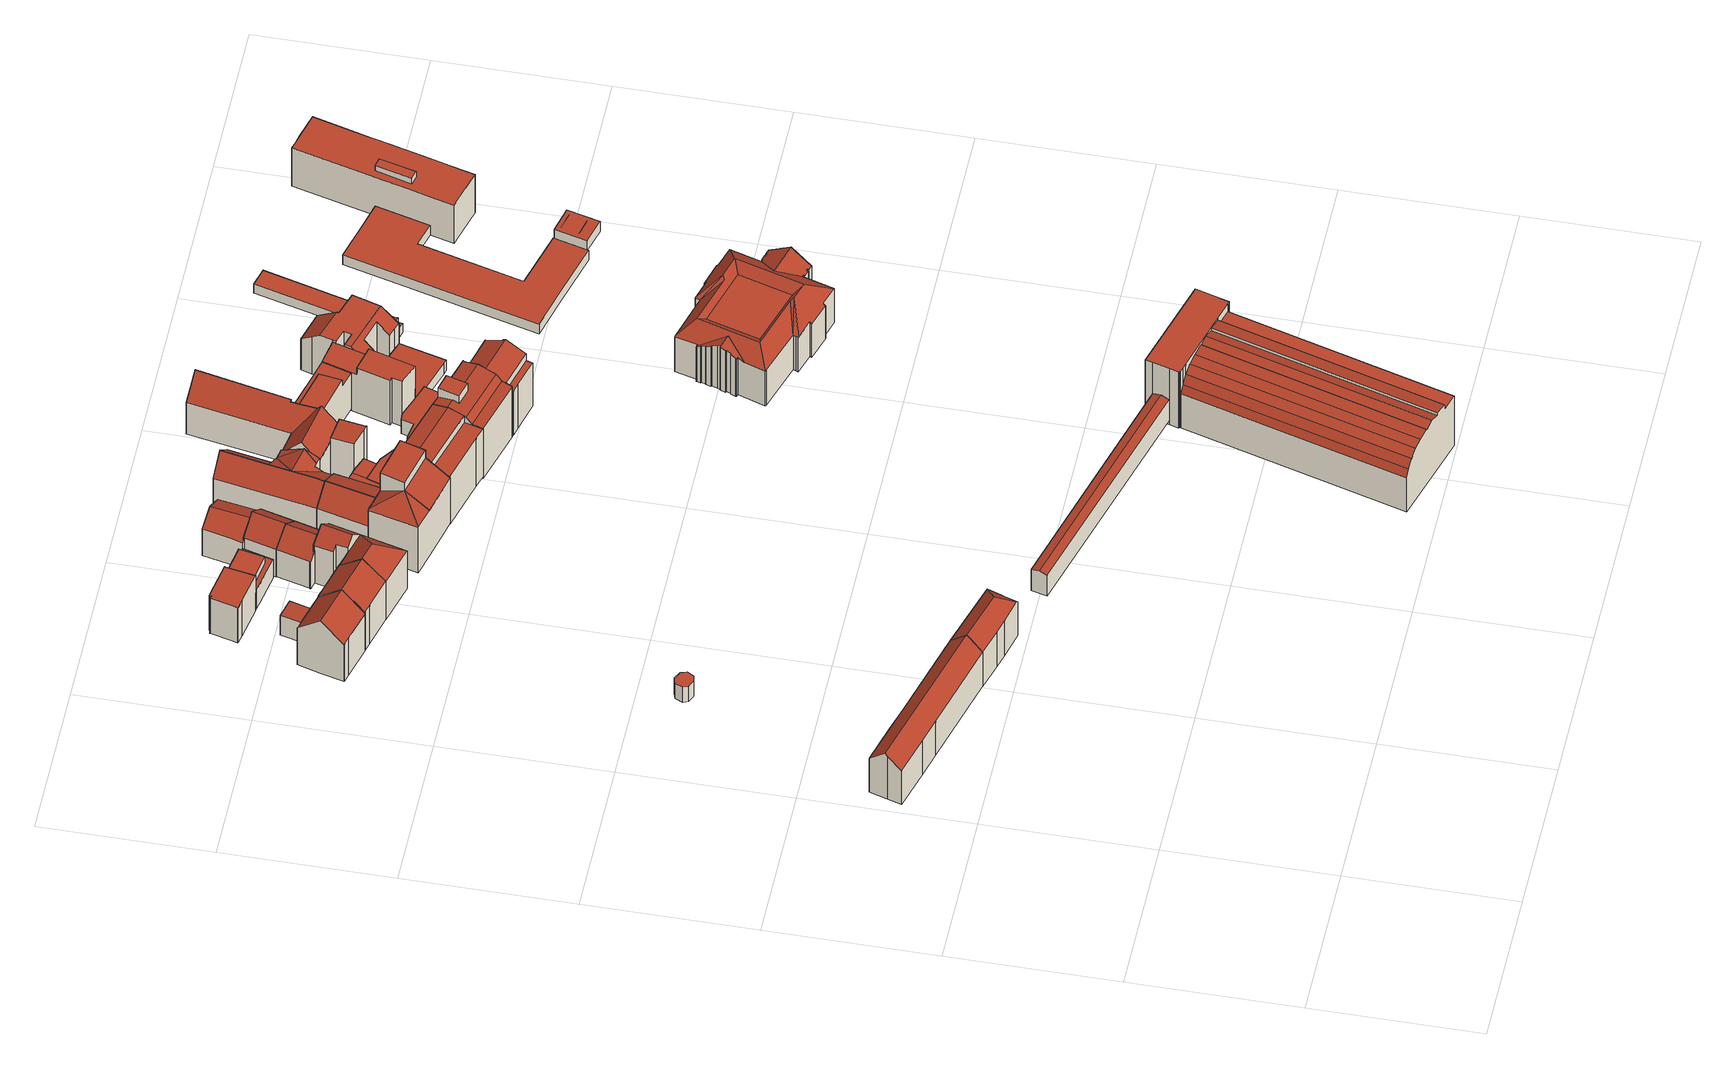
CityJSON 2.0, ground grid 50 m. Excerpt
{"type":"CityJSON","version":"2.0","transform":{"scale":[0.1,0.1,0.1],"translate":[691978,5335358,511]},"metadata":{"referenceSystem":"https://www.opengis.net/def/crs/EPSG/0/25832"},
"CityObjects":{
"building1":{"type":"Building","attributes":{"Gemeindeschluessel":"09162000","HoeheDach":"532.511","HoeheGrund":"514.839","Methode":"2000","NiedrigsteTraufeDesGebaeudes":"527.935","Geometrietyp2DReferenz":"3000","function":"31001_9998","roofType":"3100","measuredHeight":17.67,"storeysAboveGround":3},"geometry":[{"type":"MultiSurface","lod":"2","boundaries":[[[0,1,2,3]],[[4,5,6,7,8]],[[9,10,6,5]],[[4,8,1,0]],[[11,12,13,14]],[[4,0,3,15,13,12,16,17,18,9,5]],[[3,2,19,15]],[[17,20,21,18]],[[7,6,10,21,20,22]],[[17,16,23,22,20]],[[18,21,10,9]],[[23,11,14,19,2,1,8,7,22]],[[23,16,12,11]],[[15,19,14,13]]],"semantics":{"surfaces":[{"type":"WallSurface"},{"type":"GroundSurface"},{"type":"RoofSurface"}],"values":[0,0,0,0,0,1,0,0,2,0,0,2,0,0]}}]},
"building2":{"type":"Building","attributes":{"Gemeindeschluessel":"09162000","HoeheDach":"525.700","HoeheGrund":"519.700","Methode":"3220","NiedrigsteTraufeDesGebaeudes":"525.700","Geometrietyp2DReferenz":"3000","function":"31001_2000","roofType":"9999","measuredHeight":6},"geometry":[{"type":"MultiSurface","lod":"2","boundaries":[[[24,25,26,27]],[[28,29,30,31]],[[25,32,33,26]],[[34,24,27,35]],[[36,28,31,37]],[[28,36,38,32,25,24,34,29]],[[29,34,35,30]],[[32,38,39,33]],[[30,35,27,26,33,39,37,31]],[[38,36,37,39]]],"semantics":{"surfaces":[{"type":"WallSurface"},{"type":"RoofSurface"},{"type":"GroundSurface"}],"values":[0,0,0,0,0,1,0,0,2,0]}}]},
"building3":{"type":"Building","attributes":{"Gemeindeschluessel":"09162000","HoeheDach":"532.420","HoeheGrund":"514.691","Methode":"2000","NiedrigsteTraufeDesGebaeudes":"527.883","Geometrietyp2DReferenz":"3000","function":"31001_9998","roofType":"3200","measuredHeight":17.73,"storeysAboveGround":3},"geometry":[{"type":"MultiSurface","lod":"2","boundaries":[[[40,41,42,43,44,45]],[[46,2,1,47]],[[48,49,41,40,50]],[[45,44,51,52]],[[53,42,41,49]],[[54,55,56,52,51]],[[47,1,56,55]],[[54,51,44,57]],[[58,43,42,53]],[[59,60,2,46]],[[57,44,43,58]],[[48,50,60,59]],[[60,50,40,45,52,56,1,2]],[[48,59,46,47,55,54,57,58,53,49]]],"semantics":{"surfaces":[{"type":"RoofSurface"},{"type":"WallSurface"},{"type":"GroundSurface"}],"values":[0,1,1,0,1,1,1,1,1,1,1,1,0,2]}}]},
"building4":{"type":"Building","attributes":{"Gemeindeschluessel":"09162000","HoeheDach":"534.941","HoeheGrund":"514.320","Methode":"1000","NiedrigsteTraufeDesGebaeudes":"528.736","Geometrietyp2DReferenz":"3000","function":"31001_1000","roofType":"3100","measuredHeight":20.62,"storeysAboveGround":4},"geometry":[{"type":"MultiSurface","lod":"2","boundaries":[[[61,62,63,64,65,66,67]],[[65,68,69,70,71,72,66]],[[64,63,73,74,75,76,68,65]],[[67,66,72,77,78,79]],[[77,72,71,80]],[[81,69,68,76]],[[73,63,62,82]],[[83,70,69,81]],[[80,71,70,83]],[[82,62,61,84]],[[84,61,67,79]],[[75,74,73,82,84,79,78,77,80,83,81,76]]],"semantics":{"surfaces":[{"type":"RoofSurface"},{"type":"WallSurface"},{"type":"GroundSurface"}],"values":[0,0,1,1,1,1,1,1,1,1,1,2]}}]},
"building5":{"type":"Building","attributes":{"Gemeindeschluessel":"09162000","HoeheDach":"522.870","HoeheGrund":"514.610","Methode":"1000","NiedrigsteTraufeDesGebaeudes":"522.321","Geometrietyp2DReferenz":"3000","function":"31001_1000","roofType":"1000","measuredHeight":8.26},"geometry":[{"type":"MultiSurface","lod":"2","boundaries":[[[85,86,87,88]],[[89,90,91,92]],[[93,94,95,96]],[[91,90,87,86,97,95,94]],[[98,97,86,85]],[[93,96,98,85,88,89,92]],[[92,91,94,93]],[[88,87,90,89]],[[96,95,97,98]]],"semantics":{"surfaces":[{"type":"WallSurface"},{"type":"RoofSurface"},{"type":"GroundSurface"}],"values":[0,0,0,1,0,2,0,0,0]}}]},
"building6":{"type":"Building","attributes":{"Gemeindeschluessel":"09162000","HoeheDach":"534.984","HoeheGrund":"514.430","Methode":"1000","NiedrigsteTraufeDesGebaeudes":"529.283","Geometrietyp2DReferenz":"3000","function":"31001_1000","roofType":"3100","measuredHeight":20.55,"storeysAboveGround":4},"geometry":[{"type":"MultiSurface","lod":"2","boundaries":[[[99,100,101,102]],[[103,104,105,106,107,108]],[[109,110,111,112,113,114,115,116,99,102]],[[116,117,100,99]],[[115,118,117,116]],[[105,110,109,102,101,106]],[[106,101,100,117,118,107]],[[110,105,104,111]],[[108,107,118,115,114,113]],[[112,111,104,103,108,113]]],"semantics":{"surfaces":[{"type":"WallSurface"},{"type":"RoofSurface"},{"type":"GroundSurface"}],"values":[0,1,2,0,0,0,1,0,0,0]}}]},
"building7":{"type":"Building","attributes":{"Gemeindeschluessel":"09162000","HoeheDach":"528.270","HoeheGrund":"514.640","Methode":"1000","NiedrigsteTraufeDesGebaeudes":"528.270","Geometrietyp2DReferenz":"3000","function":"31001_1000","roofType":"1000","measuredHeight":13.63},"geometry":[{"type":"MultiSurface","lod":"2","boundaries":[[[119,120,121,122]],[[123,124,125,126]],[[127,128,125,124,129,121,120,130,131,132,133,134]],[[135,128,127,136]],[[137,130,120,119]],[[134,133,132,138,139,140]],[[141,131,130,137]],[[126,125,128,135]],[[122,121,129,142]],[[123,126,135,136,140,139,138,141,137,119,122,142]],[[138,132,131,141]],[[142,129,124,123]],[[136,127,134,140]]],"semantics":{"surfaces":[{"type":"WallSurface"},{"type":"RoofSurface"},{"type":"GroundSurface"}],"values":[0,0,1,0,0,0,0,0,0,2,0,0,0]}}]},
"building8":{"type":"Building","attributes":{"Gemeindeschluessel":"09162000","HoeheDach":"535.090","HoeheGrund":"514.280","Methode":"2000","NiedrigsteTraufeDesGebaeudes":"528.778","Geometrietyp2DReferenz":"3000","function":"31001_1000","roofType":"3200","measuredHeight":20.81,"storeysAboveGround":4},"geometry":[{"type":"MultiSurface","lod":"2","boundaries":[[[143,144,145,146,147,148]],[[149,150,151,152]],[[153,154,155,156]],[[154,157,158]],[[159,160,161,162,163,164,165,166]],[[167,147,146,160,159,166,151,150]],[[152,151,166,165]],[[153,168,169,162,161,145,144,157,154]],[[155,170,171,172,173,156]],[[169,168,153,156,173,172,174,175,176,149,152,165,164,163,162]],[[158,157,144,143,148,177,171,170]],[[145,161,160,146]],[[177,148,147,167,176,175,174]],[[172,171,177,174]],[[154,158,170,155]],[[176,167,150,149]]],"semantics":{"surfaces":[{"type":"WallSurface"},{"type":"RoofSurface"},{"type":"GroundSurface"}],"values":[0,0,0,1,0,1,0,0,0,2,1,1,0,0,1,0]}}]},
"building9":{"type":"Building","attributes":{"Gemeindeschluessel":"09162000","HoeheDach":"524.606","HoeheGrund":"514.760","Methode":"2000","NiedrigsteTraufeDesGebaeudes":"522.100","Geometrietyp2DReferenz":"3000","function":"31001_1000","roofType":"1000","measuredHeight":9.85},"geometry":[{"type":"MultiSurface","lod":"2","boundaries":[[[178,179,180,181]],[[182,183,184,185]],[[186,187,188,189,190,191,192,193,194]],[[180,195,196,197,198,199,181]],[[184,183,200,201,187,186,194,202,197,196]],[[203,204,205,206,207,208,179,178]],[[205,209,190,189,210,206]],[[185,184,196,195]],[[209,205,204,203,178,181,199,198,211,193,192,191,190]],[[198,197,202,211]],[[211,202,194,193]],[[212,200,183,182]],[[212,213,188,187,201,200]],[[179,208,207,206,210,189,188,213,212,182,185,195,180]]],"semantics":{"surfaces":[{"type":"WallSurface"},{"type":"RoofSurface"},{"type":"GroundSurface"}],"values":[0,0,0,0,1,0,0,0,2,0,0,0,0,1]}}]},
"building10":{"type":"Building","attributes":{"Gemeindeschluessel":"09162000","HoeheDach":"529.625","HoeheGrund":"514.350","Methode":"1000","NiedrigsteTraufeDesGebaeudes":"525.000","Geometrietyp2DReferenz":"3000","function":"31001_1000","roofType":"3100","measuredHeight":15.28,"storeysAboveGround":3},"geometry":[{"type":"MultiSurface","lod":"2","boundaries":[[[214,215,216,217,218,219]],[[220,221,222,215,214,223]],[[224,225,216,215,222,221]],[[226,227,219,218]],[[228,229,230,223,214,219,227,231,232]],[[233,234,235,230,229,228]],[[225,224,236,237,235,234,233,238,239,226,218,217,216]],[[232,231,227,226,239,238]],[[237,236,224,221,220,223,230,235]],[[233,228,232,238]]],"semantics":{"surfaces":[{"type":"WallSurface"},{"type":"RoofSurface"},{"type":"GroundSurface"}],"values":[0,1,0,0,1,0,2,0,0,0]}}]},
"building11":{"type":"Building","attributes":{"Gemeindeschluessel":"09162000","HoeheDach":"522.160","HoeheGrund":"513.426","Methode":"2000","NiedrigsteTraufeDesGebaeudes":"521.540","Geometrietyp2DReferenz":"3000","function":"51009_1610","roofType":"3100","measuredHeight":8.73},"geometry":[{"type":"MultiSurface","lod":"2","boundaries":[[[240,241,242,243]],[[240,244,245,241]],[[246,247,242,241,245]],[[244,248,246,245]],[[249,247,246,248]],[[249,248,244,240,243]],[[249,243,242,247]]],"semantics":{"surfaces":[{"type":"RoofSurface"},{"type":"WallSurface"},{"type":"GroundSurface"}],"values":[0,0,1,1,2,1,1]}}]},
"building12":{"type":"Building","attributes":{"Gemeindeschluessel":"09162000","HoeheDach":"529.668","HoeheGrund":"514.230","Methode":"1000","NiedrigsteTraufeDesGebaeudes":"524.976","Geometrietyp2DReferenz":"3000","function":"31001_1000","roofType":"3100","measuredHeight":15.44,"storeysAboveGround":3},"geometry":[{"type":"MultiSurface","lod":"2","boundaries":[[[250,251,252,253,254,255,256,257]],[[258,251,250,257,259,219]],[[260,259,257,256]],[[261,262,263,264,260,256,255,254,253]],[[215,265,252,251,258]],[[264,219,259,260]],[[262,261,253,252,265,215]],[[263,262,215,258,219,264]]],"semantics":{"surfaces":[{"type":"WallSurface"},{"type":"RoofSurface"},{"type":"GroundSurface"}],"values":[0,1,0,2,1,0,0,0]}}]},
"building13":{"type":"Building","attributes":{"Gemeindeschluessel":"09162000","HoeheDach":"538.670","HoeheGrund":"513.910","Methode":"2000","NiedrigsteTraufeDesGebaeudes":"531.363","Geometrietyp2DReferenz":"3000","function":"31001_9998","roofType":"1000","measuredHeight":24.76,"storeysAboveGround":5},"geometry":[{"type":"MultiSurface","lod":"2","boundaries":[[[266,267,268,269,270,271,272,273,274]],[[275,276,277,278,275,279]],[[280,268,267,266,275,279]],[[281,282,269,268,280,279,283,284]],[[275,285,286,287,283]],[[283,287,286,288,289,284]],[[271,270,269,282,281,284,289,288,290,291,292,293,294,272]],[[294,295,273,272]],[[274,273,295,277,276]],[[296,278,277,295,294,293,292,291,297]],[[279,275,283]],[[266,274,276,275]],[[285,297,291,290,288,286]],[[275,278,296,297,285]]],"semantics":{"surfaces":[{"type":"WallSurface"},{"type":"RoofSurface"},{"type":"GroundSurface"}],"values":[0,0,1,0,1,0,2,0,1,0,1,0,0,1]}}]},
"building14":{"type":"Building","attributes":{"Gemeindeschluessel":"09162000","HoeheDach":"527.450","HoeheGrund":"514.110","Methode":"1000","NiedrigsteTraufeDesGebaeudes":"524.095","Geometrietyp2DReferenz":"3000","function":"31001_9998","roofType":"3100","measuredHeight":13.34,"storeysAboveGround":2},"geometry":[{"type":"MultiSurface","lod":"2","boundaries":[[[298,299,300,301]],[[302,303,304,305,306,307,308,309,310,311,312,298,301]],[[303,302,301,300,313,314]],[[315,316,317,318,319,320,321,322]],[[305,304,303,314,323,318,317,306]],[[319,299,298,312,311,320]],[[322,321,320,311,310,309]],[[308,307,316,315,322,309]],[[306,317,316,307]],[[323,314,313,300,299,319,318]]],"semantics":{"surfaces":[{"type":"WallSurface"},{"type":"GroundSurface"},{"type":"RoofSurface"}],"values":[0,1,0,2,0,0,0,0,0,2]}}]},
"building15":{"type":"Building","attributes":{"Gemeindeschluessel":"09162000","HoeheDach":"530.487","HoeheGrund":"514.180","Methode":"2000","NiedrigsteTraufeDesGebaeudes":"524.573","Geometrietyp2DReferenz":"3000","function":"31001_9998","roofType":"2100","measuredHeight":16.31},"geometry":[{"type":"MultiSurface","lod":"2","boundaries":[[[324,325,326,327]],[[328,329,325,324,330,331,332]],[[333,334,332,331]],[[335,336,337,338,339,340,341,334,333]],[[342,343,338,337]],[[341,340,329,328]],[[341,328,332,334]],[[327,326,343,342]],[[342,337,336,335,333,331,330,324,327]],[[339,338,343,326,325,329,340]]],"semantics":{"surfaces":[{"type":"WallSurface"},{"type":"RoofSurface"},{"type":"GroundSurface"}],"values":[0,0,0,0,0,0,1,0,2,1]}}]},
"building16":{"type":"Building","attributes":{"Gemeindeschluessel":"09162000","HoeheDach":"518.131","HoeheGrund":"514.030","Methode":"1000","NiedrigsteTraufeDesGebaeudes":"518.131","Geometrietyp2DReferenz":"3000","function":"31001_2000","roofType":"1000","measuredHeight":4.1},"geometry":[{"type":"MultiSurface","lod":"2","boundaries":[[[344,345,346,347]],[[348,349,350,351,352,353]],[[347,346,354,355]],[[356,357,358,359]],[[353,352,351,360,361,362,354,346,345,363,358,357]],[[364,360,351,350]],[[350,349,348,356,359,365,344,347,355,366,367,364]],[[361,360,364,367,366,362]],[[348,353,357,356]],[[365,363,345,344]],[[355,354,362,366]],[[359,358,363,365]]],"semantics":{"surfaces":[{"type":"WallSurface"},{"type":"RoofSurface"},{"type":"GroundSurface"}],"values":[0,0,0,0,1,0,2,0,0,0,0,0]}}]},
"building17":{"type":"Building","attributes":{"Gemeindeschluessel":"09162000","HoeheDach":"530.470","HoeheGrund":"514.110","Methode":"2000","NiedrigsteTraufeDesGebaeudes":"524.597","Geometrietyp2DReferenz":"3000","function":"31001_9998","roofType":"2100","measuredHeight":16.36,"storeysAboveGround":3},"geometry":[{"type":"MultiSurface","lod":"2","boundaries":[[[368,369,370,371,372,373]],[[374,375,376,377,378,379,380,381]],[[382,383,384,369,368,373,385,386,387,388,389,390,391,392,393,394,395,396,397,398,399,400,401]],[[370,402,371]],[[403,404,405,379]],[[398,397,396,406,407,404,403]],[[402,370,369,384,383,382,401,408,409,410]],[[381,380,379,405,411,412,413,414,415,416]],[[416,415,414,413,412,417,418,419,420]],[[388,375,374,389]],[[378,372,371,402,410,421,379]],[[422,423,408,401,400,399,398,403]],[[412,411,406,396,395,394,417]],[[387,386,385,373,372,378,377,376]],[[405,404,407]],[[407,406,411,405]],[[420,419,418,417,394,393,392,391]],[[421,410,409,423,422,403,379]],[[387,376,375,388]],[[409,408,423]],[[390,389,374,381,416,420,391]]],"semantics":{"surfaces":[{"type":"WallSurface"},{"type":"RoofSurface"},{"type":"GroundSurface"}],"values":[0,1,2,1,1,0,0,0,1,0,1,0,0,0,0,1,0,1,0,1,0]}}]},
"building18":{"type":"Building","attributes":{"Gemeindeschluessel":"09162000","HoeheDach":"535.758","HoeheGrund":"513.620","Methode":"2000","NiedrigsteTraufeDesGebaeudes":"532.270","Geometrietyp2DReferenz":"3000","function":"31001_9998","roofType":"3100","measuredHeight":22.14,"storeysAboveGround":5},"geometry":[{"type":"MultiSurface","lod":"2","boundaries":[[[424,425,426,427,428]],[[429,425,424,430]],[[431,432,433,434]],[[435,436,429,430,437,438,439,440,441,442,443]],[[426,425,429,436,435,443,444,432,431]],[[430,424,428,437]],[[426,431,434,427]],[[428,427,434,433,445,440,439,438,437]],[[432,444,446,447,445,433]],[[442,446,444,443]],[[440,445,447,441]],[[441,447,446,442]]],"semantics":{"surfaces":[{"type":"RoofSurface"},{"type":"WallSurface"},{"type":"GroundSurface"}],"values":[0,1,0,2,1,1,1,1,0,1,1,1]}}]},
"building19":{"type":"Building","attributes":{"Gemeindeschluessel":"09162000","HoeheDach":"533.840","HoeheGrund":"511.780","Methode":"2000","NiedrigsteTraufeDesGebaeudes":"525.031","Geometrietyp2DReferenz":"3000","function":"31001_3000","roofType":"3100","measuredHeight":22.06,"storeysAboveGround":5},"geometry":[{"type":"MultiSurface","lod":"2","boundaries":[[[448,449,450,451]],[[452,453,454,455]],[[456,457,458,459]],[[455,454,460,461]],[[462,463,464,465]],[[460,466,467,468]],[[469,454,453,470,471,472,473]],[[451,450,474,475]],[[476,477,478,479,480,481]],[[461,460,468,482,483]],[[478,477,465,464]],[[477,476,484,485,486,487,488,448,451,475,489,462,465]],[[490,457,456,491]],[[454,469,466,460]],[[492,458,473]],[[493,489,475,474]],[[488,494,449,448]],[[472,471,495,496]],[[493,474,450,449,494,497,498,467,466,469,473,458,499,479,478,464,463]],[[500,459,458,492]],[[457,499,458]],[[486,498,497,487]],[[481,480,490,491]],[[489,493,463,462]],[[480,479,499,457,490]],[[501,470,453,452]],[[476,481,491,456,459,500,502,496,495,501,452,455,461,483,484]],[[484,483,482,485]],[[500,492,473,502]],[[487,497,494,488]],[[495,471,470,501]],[[486,485,482,468,467,498]],[[502,473,472,496]]],"semantics":{"surfaces":[{"type":"WallSurface"},{"type":"RoofSurface"},{"type":"GroundSurface"}],"values":[0,1,1,1,0,0,0,0,0,1,0,2,0,0,0,0,0,0,1,0,0,0,1,0,0,1,0,0,1,0,1,0,1]}}]},
"building20":{"type":"Building","attributes":{"Gemeindeschluessel":"09162000","HoeheDach":"518.240","HoeheGrund":"513.540","Methode":"1000","NiedrigsteTraufeDesGebaeudes":"518.240","Geometrietyp2DReferenz":"3000","function":"31001_2000","roofType":"1000","measuredHeight":4.7},"geometry":[{"type":"MultiSurface","lod":"2","boundaries":[[[503,504,505,506]],[[506,505,507,508]],[[509,510,511,512,513,503,506,508,514]],[[510,509,514,515,516,517]],[[512,518,519,513]],[[508,507,515,514]],[[511,510,517,520,518,512]],[[513,519,504,503]],[[518,520,517,516,515,507,505,504,519]]],"semantics":{"surfaces":[{"type":"WallSurface"},{"type":"GroundSurface"},{"type":"RoofSurface"}],"values":[0,0,1,0,0,0,0,0,2]}}]},
"building21":{"type":"Building","attributes":{"Gemeindeschluessel":"09162000","HoeheDach":"518.140","HoeheGrund":"513.920","Methode":"2000","NiedrigsteTraufeDesGebaeudes":"518.140","Geometrietyp2DReferenz":"3000","function":"31001_2000","roofType":"1000","measuredHeight":4.22},"geometry":[{"type":"MultiSurface","lod":"2","boundaries":[[[521,522,523,524]],[[351,525,360,526,527,528]],[[529,530,528,527,526,521,524]],[[531,532,523,522,360,525,351]],[[526,360,522,521]],[[524,523,532,529]],[[530,529,532,531,351,528]]],"semantics":{"surfaces":[{"type":"WallSurface"},{"type":"GroundSurface"},{"type":"RoofSurface"}],"values":[0,0,1,2,0,0,0]}}]},
"building22":{"type":"Building","attributes":{"Gemeindeschluessel":"09162000","HoeheDach":"529.278","HoeheGrund":"513.910","Methode":"1000","NiedrigsteTraufeDesGebaeudes":"528.171","Geometrietyp2DReferenz":"3000","function":"31001_2000","roofType":"1000","measuredHeight":15.37},"geometry":[{"type":"MultiSurface","lod":"2","boundaries":[[[521,533,534,535]],[[535,534,536,537]],[[538,539,524,540,521,535,537]],[[539,538,537,536,541,542]],[[540,524,543,544,533,521]],[[539,542,543,524]],[[544,543,542,541,536,534,533]]],"semantics":{"surfaces":[{"type":"WallSurface"},{"type":"GroundSurface"},{"type":"RoofSurface"}],"values":[0,0,1,0,0,0,2]}}]},
"building23":{"type":"Building","attributes":{"Gemeindeschluessel":"09162000","HoeheDach":"538.254","HoeheGrund":"512.777","Methode":"2000","NiedrigsteTraufeDesGebaeudes":"532.291","Geometrietyp2DReferenz":"3000","function":"31001_9998","roofType":"2100","measuredHeight":25.48,"storeysAboveGround":5},"geometry":[{"type":"MultiSurface","lod":"2","boundaries":[[[545,546,547,548]],[[549,550,551,552,553,554,555,556,557]],[[558,559,560,561]],[[558,561,562,563,564,545,548,565,566]],[[556,567,568,557]],[[549,557,568,563,562]],[[551,569,570,552]],[[552,570,425,553]],[[555,571,567,556]],[[550,572,569,551]],[[565,573,574,566]],[[575,576,547,546]],[[550,549,562,561,560,572]],[[570,569,572,560,559,425]],[[547,576,573,565,548]],[[555,554,574,573,576,575,577,571]],[[554,553,425,559,558,566,574]],[[575,546,545,564,577]],[[563,568,567,571,577,564]]],"semantics":{"surfaces":[{"type":"WallSurface"},{"type":"GroundSurface"},{"type":"RoofSurface"}],"values":[0,1,2,2,0,0,0,0,0,0,2,2,0,2,0,0,0,0,2]}}]},
"building24":{"type":"Building","attributes":{"Gemeindeschluessel":"09162000","HoeheDach":"532.630","HoeheGrund":"513.710","Methode":"2000","NiedrigsteTraufeDesGebaeudes":"525.745","Geometrietyp2DReferenz":"3000","function":"31001_1000","roofType":"2100","measuredHeight":18.92,"storeysAboveGround":5},"geometry":[{"type":"MultiSurface","lod":"2","boundaries":[[[578,579,580,581]],[[582,583,584,585,586,587]],[[588,589,584,583,590]],[[591,592,579,578]],[[593,594,592,591]],[[582,595,596,597,590,583]],[[598,587,586,599]],[[597,600,588,590]],[[598,601,602,595,582,587]],[[603,604,581,580]],[[604,603,602,601]],[[604,601,598,599,605,589,588,600,606,593,591,578,581]],[[606,607,594,593]],[[603,580,579,592,594,607,596,595,602]],[[599,586,585,605]],[[607,606,600,597,596]],[[584,589,605,585]]],"semantics":{"surfaces":[{"type":"WallSurface"},{"type":"RoofSurface"},{"type":"GroundSurface"}],"values":[0,1,0,0,0,1,0,0,0,0,0,2,0,1,0,0,0]}}]},
"building25":{"type":"Building","attributes":{"Gemeindeschluessel":"09162000","HoeheDach":"518.310","HoeheGrund":"512.795","Methode":"2000","NiedrigsteTraufeDesGebaeudes":"518.310","Geometrietyp2DReferenz":"3000","function":"31001_2000","roofType":"1000","measuredHeight":5.51,"storeysAboveGround":1},"geometry":[{"type":"MultiSurface","lod":"2","boundaries":[[[608,609,610,611,612,613,614,615]],[[616,610,609,617]],[[618,613,612,619]],[[554,615,614,620]],[[555,608,615,554]],[[620,614,613,618]],[[619,612,611,621]],[[621,611,610,616]],[[617,609,608,555]],[[554,620,618,619,621,616,617,555]]],"semantics":{"surfaces":[{"type":"RoofSurface"},{"type":"WallSurface"},{"type":"GroundSurface"}],"values":[0,1,1,1,1,1,1,1,1,2]}}]},
"building26":{"type":"Building","attributes":{"Gemeindeschluessel":"09162000","HoeheDach":"530.835","HoeheGrund":"514.110","Methode":"2000","NiedrigsteTraufeDesGebaeudes":"528.080","Geometrietyp2DReferenz":"3000","function":"31001_9998","roofType":"1000","measuredHeight":16.73,"storeysAboveGround":3},"geometry":[{"type":"MultiSurface","lod":"2","boundaries":[[[622,623,624,625,626,627]],[[628,629,630,631,632,624,623,622]],[[632,631,633,634,635,636,637]],[[638,639,640,641,642,629,628,622,627]],[[643,642,641,644,645,646,647,634,633]],[[633,631,630,643]],[[643,630,629,642]],[[635,634,647,648]],[[649,640,639,638,627,626,625,637,636,635,648,650,651]],[[646,645,651,650,648,647]],[[625,624,632,637]],[[640,649,651,645,644,641]]],"semantics":{"surfaces":[{"type":"WallSurface"},{"type":"RoofSurface"},{"type":"GroundSurface"}],"values":[0,1,0,0,1,0,0,0,2,0,0,0]}}]},
"building27":{"type":"Building","attributes":{"Gemeindeschluessel":"09162000","HoeheDach":"535.086","HoeheGrund":"512.770","Methode":"2000","NiedrigsteTraufeDesGebaeudes":"529.780","Geometrietyp2DReferenz":"3000","function":"31001_1000","roofType":"3100","measuredHeight":22.32,"storeysAboveGround":6},"geometry":[{"type":"MultiSurface","lod":"2","boundaries":[[[652,653,654,655]],[[656,657,658,659]],[[660,661,662,663,664,665]],[[666,667,668,551]],[[551,668,669,550]],[[670,656,659,652,655,666,551,550,549,557,671,672,673,674,675]],[[674,676,677,675]],[[654,653,658,657,678,679,669,668,667]],[[659,658,653,652]],[[678,660,665,679]],[[557,549,664,663,680]],[[680,663,662,677,676,681,682]],[[672,682,681,673]],[[673,681,676,674]],[[670,675,677,662,661]],[[680,682,672,671,557]],[[655,654,667,666]],[[656,670,661,660,678,657]],[[549,550,669,679,665,664]]],"semantics":{"surfaces":[{"type":"WallSurface"},{"type":"RoofSurface"},{"type":"GroundSurface"}],"values":[0,0,1,0,0,2,0,1,0,0,0,1,0,0,0,0,0,0,0]}}]},
"building28":{"type":"Building","attributes":{"Gemeindeschluessel":"09162000","HoeheDach":"531.020","HoeheGrund":"513.378","Methode":"2000","NiedrigsteTraufeDesGebaeudes":"528.440","Geometrietyp2DReferenz":"3000","function":"31001_9998","roofType":"1000","measuredHeight":17.64,"storeysAboveGround":3},"geometry":[{"type":"MultiSurface","lod":"2","boundaries":[[[683,684,685,686]],[[685,684,687,688,689,690]],[[691,689,688,692]],[[692,693,694,695,696,697,698,691]],[[699,696,695,700]],[[700,695,694,701]],[[702,698,697,703]],[[704,702,703,699,700,701,705,706,683,686]],[[704,690,689,691,698,702]],[[705,693,692,688,687,706]],[[706,687,684,683]],[[686,685,690,704]],[[701,694,693,705]],[[703,697,696,699]]],"semantics":{"surfaces":[{"type":"WallSurface"},{"type":"RoofSurface"},{"type":"GroundSurface"}],"values":[0,1,0,1,0,0,0,2,0,0,0,0,0,0]}}]},
"building29":{"type":"Building","attributes":{"Gemeindeschluessel":"09162000","HoeheDach":"516.782","HoeheGrund":"512.784","Methode":"2000","NiedrigsteTraufeDesGebaeudes":"516.782","Geometrietyp2DReferenz":"3000","function":"31001_2000","roofType":"1000","measuredHeight":4},"geometry":[{"type":"MultiSurface","lod":"2","boundaries":[[[707,708,709,710]],[[710,709,711,712]],[[713,714,616,715]],[[716,717,718,719]],[[616,714,716,719,707,710,712,720,617]],[[720,721,722,617]],[[714,713,717,716]],[[719,718,708,707]],[[713,715,722,721,711,709,708,718,717]],[[617,722,715,616]],[[712,711,721,720]]],"semantics":{"surfaces":[{"type":"WallSurface"},{"type":"GroundSurface"},{"type":"RoofSurface"}],"values":[0,0,0,0,1,0,0,0,2,0,0]}}]},
"building30":{"type":"Building","attributes":{"Gemeindeschluessel":"09162000","HoeheDach":"516.256","HoeheGrund":"512.660","Methode":"1000","NiedrigsteTraufeDesGebaeudes":"516.256","Geometrietyp2DReferenz":"3000","function":"31001_2000","roofType":"1000","measuredHeight":3.6},"geometry":[{"type":"MultiSurface","lod":"2","boundaries":[[[723,724,725,726]],[[727,728,729,730]],[[731,732,733,734]],[[731,734,723,726,727,730,735,736,737]],[[736,738,739,737]],[[734,733,724,723]],[[739,738,740,729,728,725,724,733,732]],[[737,739,732,731]],[[726,725,728,727]],[[730,729,740,735]],[[735,740,738,736]]],"semantics":{"surfaces":[{"type":"WallSurface"},{"type":"GroundSurface"},{"type":"RoofSurface"}],"values":[0,0,0,1,0,0,2,0,0,0,0]}}]},
"building31":{"type":"Building","attributes":{"Gemeindeschluessel":"09162000","HoeheDach":"516.313","HoeheGrund":"512.650","Methode":"1000","NiedrigsteTraufeDesGebaeudes":"516.313","Geometrietyp2DReferenz":"3000","function":"51009_1610","roofType":"1000","measuredHeight":3.66},"geometry":[{"type":"MultiSurface","lod":"2","boundaries":[[[741,724,733,742]],[[743,744,745,746,747,748,749,750,741,742,751,752,753]],[[750,725,724,741]],[[744,732,739,745]],[[754,755,756,733,724,725,728,729,740,738,739,732,757]],[[751,756,755,752]],[[752,755,754,753]],[[753,754,757,743]],[[747,740,729,748]],[[746,738,740,747]],[[749,728,725,750]],[[742,733,756,751]],[[745,739,738,746]],[[748,729,728,749]],[[743,757,732,744]]],"semantics":{"surfaces":[{"type":"WallSurface"},{"type":"GroundSurface"},{"type":"RoofSurface"}],"values":[0,1,0,0,2,0,0,0,0,0,0,0,0,0,0]}}]},
"building32":{"type":"Building","attributes":{"name":"Prinz-Carl-Palais","Gemeindeschluessel":"09162000","HoeheDach":"530.991","HoeheGrund":"512.038","Methode":"2000","NiedrigsteTraufeDesGebaeudes":"524.859","Geometrietyp2DReferenz":"3000","function":"31001_3000","roofType":"1000","measuredHeight":18.95,"storeysAboveGround":2},"geometry":[{"type":"MultiSurface","lod":"2","boundaries":[[[758,759,760,761]],[[762,763,764,765]],[[766,767,768,769,770]],[[771,772,773,774]],[[775,768,767,776]],[[777,778,779,780]],[[763,762,781,782]],[[783,784,785,786]],[[787,788,789,790,791]],[[792,793,760,759,794,773,772,795,764,763,782,796]],[[797,798,799,800,801,802]],[[803,804,805,806]],[[807,808,809,810]],[[811,812,813,814]],[[815,816,817,818,819]],[[820,821,822,823]],[[824,825,809,808,826,827,828,779,778,829,830,831,832]],[[805,833,834,806]],[[799,798,835,836]],[[781,837,838,796,782]],[[839,840,841,842]],[[802,801,789,843]],[[844,794,759,758]],[[800,791,790]],[[770,845,766]],[[846,847,848,849]],[[850,851,831,830,852,833,805,804,853,854,855]],[[820,823,856,857,858,859,848,847,860,861,862,863,864,775,776,865,816,815,866,867,868,869,803,806,834,870,871,777,780,872,873,874,807,810,875,876,784,783,788,787,841,840,813,812,837,781,762,765,877,771,774,844,758,761]],[[834,833,852,870]],[[878,862,861,879]],[[861,860,880,881,879]],[[820,761,760,793,821]],[[874,826,808,807]],[[866,815,819,851,850]],[[873,827,826,874]],[[877,795,772,771]],[[858,882,883,859]],[[816,865,766,817]],[[765,764,795,877]],[[774,773,794,844]],[[884,864,863,885]],[[810,809,825,875]],[[776,767,766,865]],[[846,792,796,838,799,836,881,880]],[[840,839,814,813]],[[875,825,824,876]],[[817,766,845,886,818]],[[792,846,849,883,882,887,888,822,821,793]],[[867,855,854,868]],[[862,878,885,863]],[[878,879,881,836,770,769,884,885]],[[886,889,797,802]],[[800,790,789,801]],[[845,770,836,835,889,886]],[[868,854,853,869]],[[850,855,867,866]],[[824,832,785,784,876]],[[871,829,778,777]],[[785,832,831,851,819,818,886,802,843,786]],[[859,883,849,848]],[[823,822,888,856]],[[872,828,827,873]],[[839,842,791,800,799,838,811,814]],[[869,853,804,803]],[[837,812,811,838]],[[871,870,852,830,829]],[[835,798,797,889]],[[860,847,846,880]],[[856,888,887,857]],[[780,779,828,872]],[[787,791,842,841]],[[775,864,884,769,768]],[[857,887,882,858]],[[788,783,786,843,789]]],"semantics":{"surfaces":[{"type":"WallSurface"},{"type":"RoofSurface"},{"type":"GroundSurface"}],"values":[0,0,1,0,0,0,0,0,0,1,1,0,0,0,0,0,1,0,1,0,0,1,0,1,1,0,1,2,0,0,0,0,0,0,0,0,0,0,0,0,0,0,0,1,0,0,1,1,0,0,1,1,1,1,0,0,0,0,1,0,0,0,1,0,0,0,1,0,0,0,0,0,0,0]}}]},
"building33":{"type":"Building","attributes":{"Gemeindeschluessel":"09162000","HoeheDach":"529.190","HoeheGrund":"512.971","Methode":"2000","NiedrigsteTraufeDesGebaeudes":"524.571","Geometrietyp2DReferenz":"3000","function":"31001_1000","roofType":"1000","measuredHeight":16.22},"geometry":[{"type":"MultiSurface","lod":"2","boundaries":[[[890,891,892,893]],[[894,895,896,897,898,899,900,901,902,903,904,905,906,907,908,890,893,909,910,911]],[[893,892,912,909]],[[909,912,913,910]],[[901,900,914,915,916]],[[890,908,917,918,891]],[[899,919,914,900]],[[897,920,921,898]],[[894,911,922,923,924]],[[902,925,926,903]],[[904,927,928,905]],[[910,913,922,911]],[[903,926,927,904]],[[895,929,930,896]],[[907,931,917,908]],[[901,916,925,902]],[[906,932,931,907]],[[898,921,919,899]],[[923,922,913,912,892,891,918,933,928,927,926,925,916,915]],[[896,930,920,897]],[[894,924,929,895]],[[918,917,931,932,933]],[[906,905,928,933,932]],[[919,921,920,930,929,924,923,915,914]]],"semantics":{"surfaces":[{"type":"WallSurface"},{"type":"GroundSurface"},{"type":"RoofSurface"}],"values":[0,1,0,0,0,0,0,0,0,0,0,0,0,0,0,0,0,0,2,0,0,2,0,2]}}]},
"building34":{"type":"Building","attributes":{"Gemeindeschluessel":"09162000","HoeheDach":"516.187","HoeheGrund":"512.704","Methode":"1000","NiedrigsteTraufeDesGebaeudes":"516.187","Geometrietyp2DReferenz":"3000","function":"31001_2000","roofType":"1000","measuredHeight":3.48},"geometry":[{"type":"MultiSurface","lod":"2","boundaries":[[[934,935,936,937,938,939,940,941,942,943]],[[936,944,945,937]],[[938,946,947,939]],[[942,948,949,943]],[[939,947,950,940]],[[934,951,952,935]],[[937,945,946,938]],[[941,953,948,942]],[[949,948,953,950,947,946,945,944,952,951]],[[943,949,951,934]],[[940,950,953,941]],[[935,952,944,936]]],"semantics":{"surfaces":[{"type":"GroundSurface"},{"type":"WallSurface"},{"type":"RoofSurface"}],"values":[0,1,1,1,1,1,1,1,2,1,1,1]}}]},
"building35":{"type":"Building","attributes":{"name":"Amerikanisches Generalkonsulat München","Gemeindeschluessel":"09162000","HoeheDach":"516.296","HoeheGrund":"512.560","Methode":"1000","NiedrigsteTraufeDesGebaeudes":"516.296","Geometrietyp2DReferenz":"3000","function":"31001_9998","roofType":"1000","measuredHeight":3.74,"storeysAboveGround":1},"geometry":[{"type":"MultiSurface","lod":"2","boundaries":[[[954,955,956,957,958,959,960,961]],[[962,963,964,965,966,967]],[[968,969,970,971,972,973,974,966,965,964,975,976,957,956,955,954]],[[963,962,967,977,978,979,980,981,982,983,961,960,959,958,984,985]],[[985,975,964,963]],[[983,982,981,970,969,968,954,961]],[[978,977,967,966,974,973]],[[976,975,985,984,958,957]],[[972,971,980,979,978,973]],[[980,971,970,981]]],"semantics":{"surfaces":[{"type":"WallSurface"},{"type":"RoofSurface"},{"type":"GroundSurface"}],"values":[0,0,1,2,0,0,0,0,0,0]}}]},
"building36":{"type":"Building","attributes":{"Gemeindeschluessel":"09162000","HoeheDach":"516.084","HoeheGrund":"512.260","Methode":"1000","NiedrigsteTraufeDesGebaeudes":"516.084","Geometrietyp2DReferenz":"3000","function":"51009_1610","roofType":"1000","measuredHeight":3.82},"geometry":[{"type":"MultiSurface","lod":"2","boundaries":[[[986,987,988,989]],[[990,991,988,987]],[[992,991,990,993]],[[989,988,991,992]],[[993,990,987,986]],[[986,989,992,993]]],"semantics":{"surfaces":[{"type":"WallSurface"},{"type":"RoofSurface"},{"type":"GroundSurface"}],"values":[0,1,0,0,0,2]}}]},
"building37":{"type":"Building","attributes":{"Gemeindeschluessel":"09162000","HoeheDach":"516.035","HoeheGrund":"512.318","Methode":"1000","NiedrigsteTraufeDesGebaeudes":"516.035","Geometrietyp2DReferenz":"3000","function":"31001_2000","roofType":"1000","measuredHeight":3.72},"geometry":[{"type":"MultiSurface","lod":"2","boundaries":[[[994,995,996,997]],[[997,998,999,994]],[[995,1000,1001,996]],[[999,1000,995,994]],[[997,996,1001,998]],[[998,1001,1000,999]]],"semantics":{"surfaces":[{"type":"WallSurface"},{"type":"GroundSurface"},{"type":"RoofSurface"}],"values":[0,1,2,0,0,0]}}]},
"building38":{"type":"Building","attributes":{"Gemeindeschluessel":"09162000","HoeheDach":"529.669","HoeheGrund":"512.650","Methode":"2000","NiedrigsteTraufeDesGebaeudes":"527.576","Geometrietyp2DReferenz":"3000","function":"31001_9998","roofType":"1000","measuredHeight":17.02,"storeysAboveGround":3},"geometry":[{"type":"MultiSurface","lod":"2","boundaries":[[[1002,1003,1004,1005]],[[1006,1007,1008,1009]],[[1005,1004,1010,1011]],[[1012,1013,1014,1015]],[[1016,1017,1008,1007,1018,1019,1020,1010,1004,1003,1021,1022,1023,1024,1025,1026,1027,1028],[1029,1030,1031,1032]],[[1031,1012,1015,1032]],[[1033,1034,1009,1008,1017,1016,1028,1035]],[[1006,1036,1037,1038,1011,1010,1020,1019,1018,1007]],[[1029,1014,1013,1030]],[[1028,1027,1026,1025,1024,1023,1039,1040,985,1041,963,1035]],[[1030,1013,1012,1031]],[[1005,1011,1038,1037,1036,1006,1009,1034,1033,1035,963,1041,985,1040,1039,1042,1043,1002]],[[1032,1015,1014,1029]],[[1022,1021,1003,1002,1043,1042,1039,1023]]],"semantics":{"surfaces":[{"type":"WallSurface"},{"type":"RoofSurface"},{"type":"GroundSurface"}],"values":[0,0,0,1,1,0,0,0,0,0,0,2,0,0]}}]},
"building39":{"type":"Building","attributes":{"Gemeindeschluessel":"09162000","HoeheDach":"516.279","HoeheGrund":"512.670","Methode":"1000","NiedrigsteTraufeDesGebaeudes":"516.279","Geometrietyp2DReferenz":"3000","function":"51009_1610","roofType":"1000","measuredHeight":3.61},"geometry":[{"type":"MultiSurface","lod":"2","boundaries":[[[1044,1045,1046,1047]],[[1047,1046,1048,1049]],[[1049,1050,1044,1047]],[[1049,1048,1051,1050]],[[1050,1051,1045,1044]],[[1046,1045,1051,1048]]],"semantics":{"surfaces":[{"type":"WallSurface"},{"type":"GroundSurface"},{"type":"RoofSurface"}],"values":[0,0,1,0,0,2]}}]}
},
"vertices":[
[491,1117,38],[491,1117,205],[480,1081,170],[480,1081,38],[492,1121,38],[508,1176,38],[508,1176,170],[494,1128,215],[492,1121,209],[231,1252,38],[231,1252,171],[7,1211,169],[7,1211,38],[125,1178,38],[125,1178,170],[204,1156,38],[18,1253,38],[34,1307,38],[151,1274,38],[204,1156,170],[34,1307,170],[151,1274,171],[20,1259,215],[18,1253,209],
[247,1885,147],[271,1874,147],[271,1874,87],[247,1885,87],[225,1841,147],[219,1856,147],[219,1856,87],[225,1841,87],[277,1856,147],[277,1856,87],[229,1879,147],[229,1879,87],[246,1831,147],[246,1831,87],[266,1835,147],[266,1835,87],
[679,1027,173],[684,1025,169],[697,1065,169],[700,1074,169],[715,1115,169],[648,1083,214],[480,1081,37],[491,1117,37],[605,1046,37],[684,1025,37],[605,1046,171],[508,1176,169],[494,1128,214],[697,1065,37],[508,1176,37],[492,1121,37],[492,1121,208],[715,1115,37],[700,1074,37],[559,1058,37],[559,1058,170],
[171,2778,178],[195,2772,178],[292,2746,177],[303,2788,216],[310,2814,239],[186,2847,239],[168,2779,177],[328,2882,178],[291,2892,178],[231,2908,178],[208,2914,177],[205,2915,177],[292,2746,33],[303,2788,33],[310,2814,33],[328,2882,33],[205,2915,33],[186,2847,33],[168,2779,33],[208,2914,33],[291,2892,33],[195,2772,33],[231,2908,33],[171,2778,33],
[331,2881,36],[331,2881,119],[328,2882,118],[328,2882,36],[291,2892,36],[291,2892,115],[296,2909,115],[296,2909,36],[284,2913,36],[284,2913,113],[302,2981,113],[302,2981,36],[353,2966,119],[353,2966,36],
[356,2874,34],[356,2874,183],[450,2849,183],[450,2849,34],[295,2745,183],[320,2738,183],[415,2713,183],[433,2781,240],[310,2814,240],[292,2746,183],[433,2781,34],[415,2713,34],[320,2738,34],[295,2745,34],[292,2746,34],[310,2814,34],[328,2882,34],[331,2881,34],[331,2881,183],[328,2882,183],
[282,3173,36],[282,3173,173],[290,3172,173],[290,3172,36],[394,3151,36],[394,3151,173],[378,3064,173],[378,3064,36],[252,3088,173],[276,3083,173],[395,3153,173],[281,3166,173],[271,3169,173],[271,3167,173],[256,3108,173],[251,3088,173],[276,3083,36],[252,3088,36],[281,3166,36],[271,3167,36],[256,3108,36],[251,3088,36],[271,3169,36],[395,3153,36],
[534,2827,179],[577,2816,179],[577,2816,180],[534,2827,219],[507,2835,195],[507,2835,179],[499,2875,33],[499,2875,179],[512,2928,178],[512,2928,33],[540,2679,33],[540,2679,180],[415,2713,180],[415,2713,33],[577,2815,180],[491,2766,241],[515,2932,179],[558,2919,219],[601,2907,180],[601,2907,33],[558,2919,33],[515,2932,33],[513,2932,33],[513,2932,178],[515,2871,194],[577,2815,33],[577,2816,33],[433,2781,241],[450,2849,180],[450,2849,33],[433,2781,33],[506,2834,33],[507,2835,33],[515,2871,33],[506,2834,180],
[382,3064,38],[382,3064,111],[378,3064,111],[378,3064,38],[408,3073,111],[408,3073,136],[412,3090,136],[412,3090,111],[423,3148,136],[500,3135,136],[500,3135,111],[528,3130,111],[528,3130,38],[500,3135,38],[423,3148,38],[402,3152,38],[402,3152,136],[384,3095,111],[384,3095,136],[394,3151,136],[394,3151,38],[384,3095,38],[485,3060,136],[488,3076,136],[395,3153,136],[406,3059,38],[482,3045,38],[503,3041,38],[503,3041,111],[482,3045,111],[406,3059,111],[512,3072,38],[512,3072,111],[395,3153,38],[485,3060,111],[488,3076,111],
[571,3020,186],[628,3005,140],[628,3005,34],[571,3020,34],[515,3035,34],[515,3035,140],[585,2912,153],[601,2907,140],[602,2907,140],[545,2923,186],[601,2907,34],[602,2907,34],[489,2939,34],[489,2939,140],[512,2928,160],[513,2931,160],[513,2932,160],[488,2937,140],[488,2934,140],[512,2928,34],[513,2931,34],[513,2932,34],[585,2912,34],[545,2923,34],[488,2934,34],[488,2937,34],
[1566,804,112],[862,1000,112],[855,977,106],[1559,780,105],[1573,828,106],[868,1024,106],[868,1024,24],[855,977,24],[1573,828,24],[1559,780,24],
[592,3119,182],[598,3118,187],[655,3106,140],[655,3106,32],[598,3118,32],[592,3119,32],[541,3130,32],[541,3130,140],[571,3020,187],[540,3127,140],[540,3127,32],[654,3103,32],[628,3005,32],[571,3020,32],[515,3035,32],[654,3103,140],
[828,2685,248],[806,2612,206],[805,2612,206],[805,2612,29],[806,2612,29],[828,2685,29],[851,2759,29],[851,2759,277],[828,2685,277],[698,2716,248],[698,2716,277],[721,2789,277],[721,2789,206],[676,2644,207],[770,2620,206],[676,2644,29],[770,2620,29],[607,2661,207],[607,2661,29],[650,2806,206],[646,2807,204],[622,2717,206],[646,2807,29],[622,2717,29],[650,2806,29],[651,2806,29],[713,2791,29],[721,2789,29],[768,2778,29],[768,2778,277],[713,2791,206],[651,2806,206],
[625,3235,31],[625,3235,159],[675,3227,132],[675,3227,31],[655,3107,31],[655,3106,31],[618,3114,31],[594,3119,31],[541,3130,31],[540,3127,31],[532,3129,31],[530,3130,31],[538,3164,31],[556,3247,31],[614,3237,31],[655,3107,132],[655,3106,132],[532,3129,132],[540,3127,136],[541,3130,136],[594,3119,164],[614,3237,164],[556,3247,134],[538,3164,132],[530,3130,131],[618,3114,152],
[748,2943,32],[748,2943,191],[796,2932,169],[796,2932,32],[741,2945,194],[741,2945,195],[741,2945,32],[689,2957,32],[689,2957,137],[651,2806,32],[651,2806,136],[704,2793,32],[713,2791,32],[768,2778,32],[768,2778,165],[713,2791,191],[704,2793,195],[704,2793,194],[781,2847,32],[781,2847,166],
[797,2940,30],[797,2940,71],[829,2934,71],[829,2934,30],[851,2759,30],[883,2854,30],[885,2858,30],[885,2858,71],[883,2854,71],[851,2759,71],[828,2925,71],[828,2925,30],[768,2778,30],[768,2778,71],[781,2847,71],[781,2847,30],[898,2900,71],[892,2902,71],[827,2920,71],[796,2932,71],[898,2900,30],[796,2932,30],[827,2920,30],[892,2902,30],
[819,2983,31],[838,2979,31],[838,2979,174],[819,2983,174],[807,2985,174],[807,2985,31],[748,2943,190],[796,2932,163],[797,2940,162],[802,2961,162],[802,2962,162],[758,3040,195],[746,2974,195],[740,2945,195],[847,3023,31],[847,3022,31],[846,3021,31],[802,2962,31],[802,2961,31],[797,2940,31],[796,2932,31],[748,2943,31],[740,2945,31],[689,2957,31],[695,2986,31],[719,3114,31],[745,3254,31],[797,3246,31],[853,3236,31],[827,3096,31],[827,3095,31],[828,3095,31],[829,3095,31],[860,3089,31],[846,3021,194],[827,3095,162],[827,3096,162],[770,3106,195],[853,3236,141],[827,3096,141],[860,3089,162],[847,3023,194],[847,3022,195],[797,3246,195],[797,3246,193],[770,3106,193],[758,3040,193],[746,2974,193],[740,2945,193],[745,3254,136],[719,3114,136],[695,2986,136],[689,2957,136],[815,3028,195],[828,3095,162],[829,3095,162],
[957,2570,213],[994,2559,213],[1009,2614,213],[822,2666,213],[805,2612,213],[994,2559,26],[957,2570,26],[1009,2614,239],[1022,2661,248],[837,2712,248],[822,2666,239],[1022,2661,26],[1009,2614,26],[805,2612,26],[822,2666,26],[837,2712,26],[851,2759,26],[934,2735,26],[995,2717,26],[1035,2706,26],[1035,2706,239],[851,2759,239],[995,2717,239],[934,2735,239],
[1559,780,8],[1559,780,228],[1573,828,228],[1573,828,8],[1414,73,209],[1605,733,209],[1582,740,192],[1391,79,192],[1576,25,222],[1767,687,222],[1729,698,228],[1538,36,228],[1566,744,166],[1375,84,166],[1843,698,8],[1843,698,228],[1835,670,228],[1835,670,8],[1566,744,228],[1554,748,228],[1554,748,140],[1582,740,228],[1633,725,218],[1668,715,224],[1668,715,218],[1698,707,228],[1579,850,228],[1579,850,8],[1632,9,8],[1823,672,8],[1823,672,228],[1823,671,228],[1823,671,202],[1632,9,202],[1553,746,141],[1364,87,142],[1364,87,8],[1553,746,8],[1554,750,8],[1551,751,8],[1552,754,8],[1864,768,8],[1767,687,202],[1576,25,202],[1729,698,218],[1864,768,228],[1552,754,228],[1476,54,224],[1476,54,218],[1551,751,228],[1554,750,228],[1767,687,228],[1538,36,218],[1442,64,218],[1507,45,228],
[885,2858,25],[885,2858,72],[943,2842,72],[943,2842,25],[962,2836,72],[962,2836,25],[1013,2782,25],[995,2717,25],[992,2718,25],[934,2735,25],[851,2759,25],[1017,2797,25],[1017,2797,72],[1013,2782,72],[995,2717,72],[934,2735,72],[851,2759,72],[992,2718,72],
[911,2897,29],[911,2897,71],[956,2881,71],[956,2881,29],[885,2860,71],[898,2900,29],[885,2860,29],[885,2858,29],[943,2842,29],[912,2850,29],[912,2850,71],[943,2842,71],
[911,2897,172],[921,2965,172],[921,2965,29],[984,2953,183],[984,2953,29],[972,2879,29],[972,2875,29],[953,2882,29],[972,2879,183],[972,2875,183],[956,2881,180],[953,2882,179],
[1097,2621,243],[1097,2621,273],[1048,2635,273],[1048,2635,243],[1188,2586,18],[1171,2530,18],[1165,2512,18],[1162,2512,18],[994,2559,18],[1035,2706,18],[1211,2657,18],[1210,2656,18],[1207,2648,18],[1007,2608,236],[1003,2591,218],[1175,2543,218],[1180,2559,236],[1188,2586,241],[1197,2613,247],[1103,2640,247],[1053,2654,247],[1023,2662,247],[1210,2656,237],[1207,2648,239],[1165,2512,213],[1162,2512,213],[1211,2657,237],[1171,2530,216],[1065,2697,237],[1035,2706,237],[1115,2684,273],[1065,2697,273],[1115,2684,237],
[1008,3090,27],[1008,3090,207],[1003,3091,203],[1003,3091,27],[991,3003,216],[848,3030,216],[838,2980,160],[921,2965,160],[984,2953,160],[990,3000,213],[860,3089,27],[838,2980,27],[860,3089,150],[1062,3366,27],[1062,3366,212],[1025,3372,27],[1025,3372,177],[992,3014,205],[939,3076,147],[939,3075,149],[990,3000,27],[984,2953,27],[939,3075,27],[992,3016,27],[992,3016,205],[999,3065,203],[999,3065,27],[921,2965,27],[994,3377,27],[994,3377,150],
[1211,2657,73],[1248,2771,73],[1200,2787,73],[1137,2810,73],[1117,2809,73],[1107,2772,73],[1055,2780,73],[1035,2706,73],[1200,2787,18],[1248,2771,18],[1107,2772,18],[1117,2809,18],[1055,2780,18],[1137,2810,18],
[990,3000,198],[990,3001,198],[992,3016,198],[992,3016,31],[990,3001,31],[990,3000,31],[1047,2987,198],[1113,2970,198],[1123,3037,198],[1000,3068,198],[999,3065,198],[1000,3068,171],[1003,3091,171],[1003,3091,31],[1000,3068,31],[999,3065,31],[1047,2987,31],[1113,2970,31],[1168,2957,31],[1168,2957,171],[1113,2970,171],[1123,3037,171],[1192,3039,171],[1193,3042,171],[1126,3059,171],[1008,3090,171],[1008,3090,31],[1192,3039,31],[1126,3059,31],[1193,3042,31],
[1196,2503,18],[1196,2503,188],[1170,2510,188],[1170,2510,18],[1290,2498,18],[1290,2498,188],[1285,2479,188],[1285,2479,18],[1290,2499,213],[1306,2552,238],[1307,2558,241],[1189,2590,241],[1188,2586,239],[1171,2531,213],[1165,2511,18],[1165,2511,188],[1165,2512,188],[1171,2530,188],[1306,2552,18],[1212,2646,18],[1238,2639,18],[1320,2617,18],[1306,2566,18],[1309,2565,18],[1306,2566,237],[1309,2565,237],[1290,2499,188],[1171,2531,188],[1207,2648,213],[1320,2617,213],[1238,2639,213],
[1137,2810,24],[1137,2810,200],[1146,2840,200],[1146,2840,24],[1200,2787,200],[1239,2922,200],[1164,2940,200],[1136,2843,200],[1164,2940,174],[1239,2922,174],[1239,2924,174],[1259,2993,174],[1266,3017,174],[1269,3027,174],[1193,3042,174],[1168,2957,174],[1269,3027,24],[1266,3017,24],[1259,2993,24],[1168,2957,24],[1193,3042,24],[1136,2843,24],[1239,2924,24],[1200,2787,24],
[1382,2880,18],[1382,2880,58],[1407,2872,58],[1407,2872,18],[1370,2734,58],[1370,2734,18],[1239,2924,58],[1239,2924,18],[1200,2787,58],[1287,2911,18],[1287,2911,58],[1359,2888,58],[1359,2888,18],[1354,2739,18],[1354,2739,58],[1248,2771,58],
[1381,2643,17],[1381,2643,53],[1381,2644,53],[1381,2644,17],[1407,2637,17],[1407,2637,53],[1387,2562,53],[1387,2562,17],[1340,2586,17],[1340,2586,53],[1356,2650,53],[1356,2650,17],[1379,2557,17],[1353,2564,17],[1349,2571,17],[1353,2564,53],[1349,2571,53],[1379,2557,53],
[1381,2643,16],[1356,2650,16],[1330,2552,16],[1340,2586,16],[1349,2571,16],[1353,2564,16],[1379,2557,16],[1387,2562,16],[1407,2637,16],[1381,2644,16],[1359,2661,16],[1421,2644,16],[1392,2535,16],[1392,2535,53],[1421,2644,53],[1359,2661,53],[1330,2552,53],
[1861,1943,10],[1861,1943,143],[1849,1880,181],[1849,1880,10],[1820,1952,10],[1820,1952,145],[1821,1955,143],[1821,1955,10],[1561,1817,145],[1558,1808,145],[1556,1801,145],[1557,1801,145],[1647,1830,200],[1838,1947,10],[1838,1947,145],[1844,1945,145],[1844,1945,10],[1556,1801,10],[1558,1808,10],[1454,2004,10],[1454,2004,176],[1459,2021,167],[1459,2021,10],[1814,1953,10],[1814,1953,145],[1492,2129,10],[1475,2064,10],[1475,2064,148],[1492,2129,146],[1646,2103,10],[1642,2089,10],[1642,2089,145],[1642,2090,145],[1646,2103,145],[1753,1907,181],[1848,1879,181],[1845,1948,143],[1839,1950,143],[1814,1954,145],[1545,2053,177],[1725,2001,177],[1759,2017,200],[1693,2035,200],[1684,2029,192],[1529,2074,192],[1442,1964,10],[1442,1964,166],[1446,1978,173],[1446,1978,10],[1467,2051,10],[1467,2051,152],[1465,2052,152],[1465,2052,10],[1780,2065,145],[1780,2065,10],[1781,2071,10],[1781,2071,139],[1414,1864,10],[1417,1863,10],[1417,1863,146],[1415,1863,146],[1414,1864,145],[1826,1818,10],[1826,1818,143],[1810,1822,143],[1810,1822,10],[1468,2065,145],[1468,2063,146],[1463,2037,159],[1461,2038,159],[1456,2022,167],[1451,1994,181],[1449,1994,181],[1490,1982,182],[1472,2064,145],[1443,1979,173],[1443,1979,10],[1679,1842,177],[1701,1813,200],[1841,2047,10],[1841,2047,145],[1709,2091,139],[1709,2091,10],[1708,2085,10],[1708,2085,145],[1495,2128,148],[1845,1948,10],[1640,1840,192],[1780,1834,145],[1780,1834,10],[1786,1832,10],[1786,1832,145],[1441,1945,157],[1434,1926,147],[1448,1995,181],[1439,1965,166],[1434,1950,158],[1433,1947,157],[1810,1826,10],[1804,1828,10],[1803,1823,10],[1785,1829,10],[1754,1741,10],[1693,1760,10],[1691,1753,10],[1616,1776,10],[1618,1782,10],[1561,1817,10],[1441,1945,10],[1433,1947,10],[1434,1950,10],[1439,1965,10],[1448,1995,10],[1451,1994,10],[1456,2022,10],[1461,2038,10],[1463,2037,10],[1468,2063,10],[1468,2065,10],[1839,1950,10],[1691,1753,139],[1693,1760,145],[1754,1741,144],[1752,1741,145],[1803,1823,142],[1785,1829,142],[1618,1782,145],[1616,1776,139],[1475,1890,192],[1804,1828,145],[1810,1826,145],[1500,1896,177],
[1372,3031,20],[1372,3031,182],[1441,3009,182],[1441,3009,20],[1407,2872,20],[1382,2880,20],[1359,2888,20],[1369,2926,20],[1298,2946,20],[1287,2911,20],[1239,2924,20],[1259,2993,20],[1300,2981,20],[1307,3005,20],[1266,3017,20],[1269,3027,20],[1285,3088,20],[1295,3120,20],[1391,3094,20],[1444,3008,20],[1435,2978,20],[1424,2943,20],[1444,3008,182],[1435,2978,182],[1239,2924,136],[1254,2975,182],[1259,2993,182],[1391,3094,139],[1374,3036,182],[1287,2911,137],[1369,2926,170],[1298,2946,169],[1424,2943,182],[1419,2925,182],[1407,2872,136],[1300,2981,182],[1307,3005,182],[1266,3017,182],[1269,3027,182],[1382,2880,136],[1359,2888,136],[1295,3120,141],[1285,3088,165],[1279,3065,182],
[1447,2887,17],[1453,2907,17],[1449,2909,17],[1553,3301,17],[1608,3286,17],[1504,2897,17],[1506,2897,17],[1505,2894,17],[1491,2897,17],[1486,2877,17],[1449,2909,52],[1553,3301,52],[1608,3286,52],[1504,2897,52],[1491,2897,52],[1486,2877,52],[1506,2897,52],[1447,2887,52],[1453,2907,52],[1505,2894,52],
[1553,2515,53],[1580,2618,53],[1662,2925,53],[1704,3086,53],[1704,3086,16],[1662,2925,16],[1580,2618,16],[1553,2515,16],[1784,2894,16],[1857,2874,16],[1857,2874,53],[1784,2894,53],[1783,2894,53],[1783,2894,16],[1675,2483,53],[1749,2463,53],[1849,2436,53],[1876,2539,53],[1776,2566,53],[1702,2586,53],[1783,2893,53],[1899,3034,53],[1826,3053,53],[1783,2893,16],[1702,2586,16],[1776,2566,16],[1876,2539,16],[1849,2436,16],[1749,2463,16],[1675,2483,16],[1826,3053,16],[1899,3034,16],
[1885,2447,13],[1885,2447,51],[1910,2543,51],[1910,2543,13],[1962,2427,51],[1987,2524,51],[1987,2524,13],[1962,2427,13],
[1958,2462,13],[1958,2462,50],[1905,2475,50],[1905,2475,13],[1919,2528,13],[1972,2514,13],[1972,2514,50],[1919,2528,50],
[2088,3244,16],[2088,3244,166],[2053,3115,166],[2053,3115,16],[1981,2842,16],[1981,2842,166],[1962,2772,166],[1962,2772,16],[2043,3076,166],[2043,3076,16],[1922,2926,187],[1950,3033,187],[1924,3040,187],[1895,2933,187],[1860,2800,166],[1887,2792,166],[1998,2906,166],[2023,3001,166],[2026,3013,166],[2012,3264,166],[1985,3271,166],[1963,3277,166],[1902,3046,166],[1899,3034,166],[1874,2939,166],[1857,2874,166],[1839,2805,166],[1924,3040,166],[1950,3033,166],[1922,2926,166],[1895,2933,166],[1860,2800,16],[1887,2792,16],[1839,2805,16],[1998,2906,16],[2023,3001,16],[2026,3013,16],[1963,3277,16],[1902,3046,16],[1874,2939,16],[1985,3271,16],[2012,3264,16],
[2097,3104,17],[2097,3104,53],[2086,3065,53],[2086,3065,17],[2043,3076,53],[2043,3076,17],[2053,3115,17],[2053,3115,53]
]}
